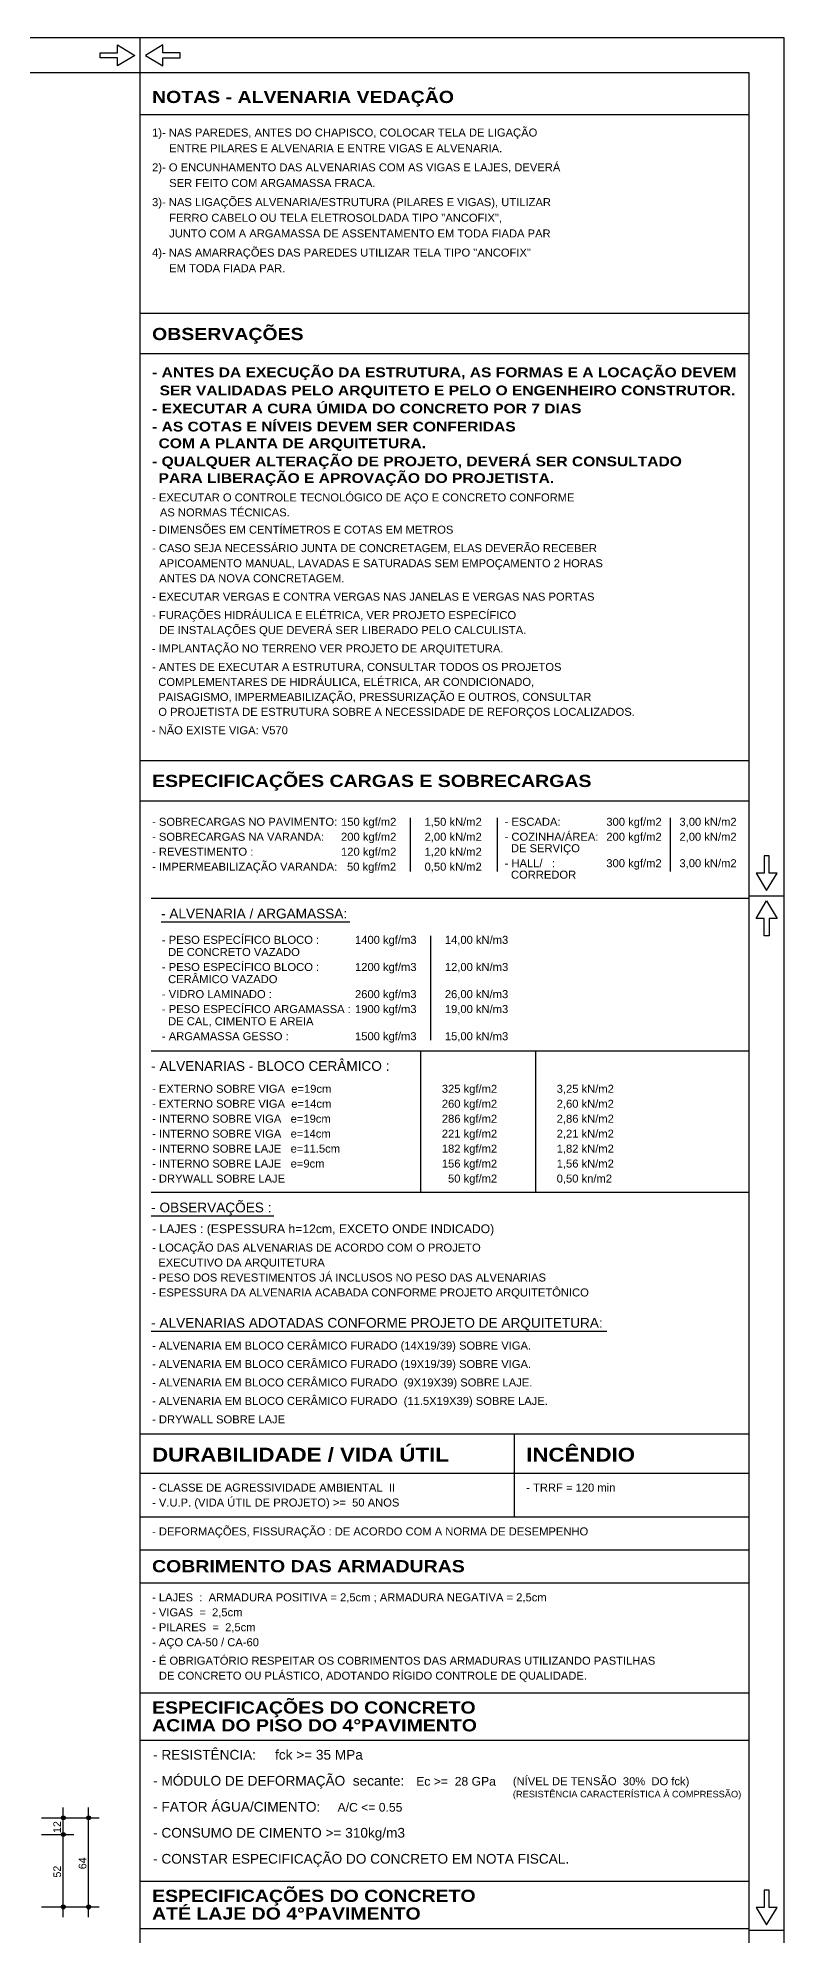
# Model space of a CAD drawing. Extents: x 0 to 7795, y 0 to 4205.
# Drawn here: x 6723 to 7795, y 1479 to 4205 of the extents above; entities that cross this region are included whole.
import ezdxf

# ---------------------------------------------------------------- set-up
doc = ezdxf.new("R2010")
doc.units = 0
doc.header["$MEASUREMENT"] = 0
for name, color, linetype in [('MTH-179', 1, 'CONTINUOUS'), ('MTH-18', 1, 'CONTINUOUS'), ('MTH-226', 6, 'CONTINUOUS'), ('MTH-230', 1, 'CONTINUOUS'), ('MTH-COTAS7', 31, 'CONTINUOUS'), ('MTH-MARGEM', 5, 'CONTINUOUS'), ('MTH-SIMB_COTA', 3, 'CONTINUOUS'), ('MTH-TXT-NEGRITO', 5, 'CONTINUOUS'), ('MTH-TXT-NOTAS', 3, 'CONTINUOUS'), ('MTH-TXT2', 5, 'CONTINUOUS')]:
    doc.layers.add(name, color=color, linetype=linetype)
doc.styles.add('TQS_ARIAL', font='arial.ttf')
doc.styles.add('TQS_ARIAL_BLACK', font='ariblk.ttf')

msp = doc.modelspace()

# ---------------------------------------------------------------- linework, layer by layer
at = {"layer": 'MTH-179', "linetype": 'Continuous'}
for p, q in [((7795.004008, 4204.998269), (0.004008, 4204.998269)), ((6870.004008, 4154.998269), (6870.004008, 4204.998269)), ((7795.004008, -0.002219), (7795.004008, 4204.998269)), ((7745.004008, 2972.497781), (7795.004008, 2972.497781)), ((7745.004008, 1486.247781), (7795.004008, 1486.247781))]:
    msp.add_line(p, q, dxfattribs=at)
for points in [[(6862.503275, 4179.998269), (6837.503275, 4164.998269), (6837.503275, 4176.248269), (6812.503275, 4176.248269), (6812.503275, 4183.748269), (6837.503275, 4183.748269), (6837.503275, 4194.998269), (6862.503275, 4179.998269)], [(6877.503275, 4179.998269), (6902.503275, 4164.998269), (6902.503275, 4176.248269), (6927.503275, 4176.248269), (6927.503275, 4183.748269), (6902.503275, 4183.748269), (6902.503275, 4194.998269), (6877.503275, 4179.998269)], [(7770.004008, 2979.997781), (7785.004008, 3004.997781), (7773.754008, 3004.997781), (7773.754008, 3029.997781), (7766.254008, 3029.997781), (7766.254008, 3004.997781), (7755.004008, 3004.997781), (7770.004008, 2979.997781)], [(7770.004008, 2964.997781), (7785.004008, 2939.997781), (7773.754008, 2939.997781), (7773.754008, 2914.997781), (7766.254008, 2914.997781), (7766.254008, 2939.997781), (7755.004008, 2939.997781), (7770.004008, 2964.997781)], [(7770.004008, 1493.747781), (7785.004008, 1518.747781), (7773.754008, 1518.747781), (7773.754008, 1543.747781), (7766.254008, 1543.747781), (7766.254008, 1518.747781), (7755.004008, 1518.747781), (7770.004008, 1493.747781)]]:
    msp.add_lwpolyline(points, dxfattribs=at)
at = {"layer": 'MTH-18', "linetype": 'Continuous'}
for p, q in [((6870.004104, 4094.998269), (7745.004104, 4094.998269)), ((6870.004104, 3751.559235), (7745.004104, 3751.559235)), ((6870.004003, 2142.929432), (7745.004003, 2142.929432)), ((6870.004003, 1985.437717), (7745.004003, 1985.437717)), ((6870.00393, 1759.377053), (7745.00393, 1759.377053)), ((6870.00393, 1488.841496), (7745.00393, 1488.841496))]:
    msp.add_line(p, q, dxfattribs=at)
at = {"layer": 'MTH-226', "linetype": 'Continuous'}
for p, q in [((7745.004104, 4154.998269), (6870.004104, 4154.998269)), ((6870.004104, 3809.559235), (7745.004104, 3809.559235)), ((6870.004104, 3809.559235), (7745.004104, 3809.559235)), ((6870.004104, 3167.051963), (7745.004104, 3167.051963)), ((6870.004003, 2199.429432), (7745.004003, 2199.429432)), ((7407.504031, 2199.429432), (7407.504031, 2079.929432)), ((6870.003976, 2079.929432), (7745.003976, 2079.929432)), ((6870.004003, 2032.937717), (7745.004003, 2032.937717)), ((6870.004003, 1827.377053), (7745.004003, 1827.377053)), ((6870.004003, 1556.841496), (7745.004003, 1556.841496))]:
    msp.add_line(p, q, dxfattribs=at)
at = {"layer": 'MTH-230', "linetype": 'Continuous'}
for p, q in [((6870.004003, 49.997781), (6870.004003, 4154.998269)), ((6870.004104, 3109.051963), (7745.004104, 3109.051963)), ((7258.573013, 3007.185481), (7258.573013, 3084.52387)), ((7383.573013, 3007.185481), (7383.573013, 3084.52387)), ((7631.709838, 3007.185481), (7631.709838, 3084.52387)), ((6885.845301, 2968.913371), (7745.004031, 2968.913371)), ((6900.004039, 2934.913371), (7171.024385, 2934.913371)), ((7287.731752, 2764.913371), (7287.731752, 2914.913371)), ((6885.845301, 2749.913371), (7745.004031, 2749.913371)), ((7273.384502, 2546.612698), (7273.384502, 2749.913371)), ((7438.384502, 2546.612698), (7438.384502, 2749.913371)), ((6885.845301, 2546.612698), (7745.004031, 2546.612698)), ((6885.845301, 2512.612698), (7061.859346, 2512.612698)), ((6885.845301, 2346.929432), (7540.644497, 2346.929432))]:
    msp.add_line(p, q, dxfattribs=at)
at = {"layer": 'MTH-COTAS7', "linetype": 'Continuous'}
for p, q in [((6728.168098, 1647.706644), (6810.967319, 1647.706644)), ((6728.168098, 1647.706644), (6774.57909, 1647.706644)), ((6759.57909, 1608.706644), (6759.57909, 1662.706644)), ((6759.57909, 1504.706644), (6759.57909, 1638.706644)), ((6795.967319, 1504.706644), (6795.967319, 1662.706644)), ((6728.168098, 1623.706644), (6774.57909, 1623.706644)), ((6728.168098, 1623.706644), (6774.57909, 1623.706644)), ((6728.168098, 1519.706644), (6810.967319, 1519.706644)), ((6728.168098, 1519.706644), (6774.57909, 1519.706644))]:
    msp.add_line(p, q, dxfattribs=at)
at = {"layer": 'MTH-MARGEM', "linetype": 'Continuous'}
for p, q in [((7745.004008, 4154.998269), (175.004008, 4154.998269)), ((7745.004008, 49.997735), (7745.004008, 4154.998269))]:
    msp.add_line(p, q, dxfattribs=at)
at = {"layer": 'MTH-SIMB_COTA', "linetype": 'Continuous'}
for centre, radius in [((6759.57909, 1647.706644), 2.8), ((6759.57909, 1647.706644), 1.4), ((6795.967319, 1647.706644), 2.8), ((6795.967319, 1647.706644), 1.4), ((6759.57909, 1623.706644), 2.8), ((6759.57909, 1623.706644), 2.8), ((6759.57909, 1623.706644), 1.4), ((6759.57909, 1623.706644), 1.4), ((6759.57909, 1519.706644), 2.8), ((6759.57909, 1519.706644), 1.4), ((6795.967319, 1519.706644), 2.8), ((6795.967319, 1519.706644), 1.4)]:
    msp.add_circle(centre, radius, dxfattribs=at)

# ---------------------------------------------------------------- texts
at = {"layer": 'MTH-COTAS7', "linetype": 'Continuous', "style": 'TQS_ARIAL'}
for s, p in [('12', (6756.27909, 1625.806644)), ('64', (6792.667319, 1573.806644)), ('52', (6756.27909, 1561.806644))]:
    msp.add_text(s, height=11, rotation=90, dxfattribs=at).set_placement(p)
at = {"layer": 'MTH-TXT-NEGRITO', "linetype": 'Continuous', "style": 'TQS_ARIAL_BLACK'}
for s, height, p in [('NOTAS - ALVENARIA VEDAÇÃO', 17.5, (6887.113581, 4111.498269)), ('OBSERVAÇÕES', 17.5, (6887.113581, 3770.864771)), ('- ANTES DA EXECUÇÃO DA ESTRUTURA, AS FORMAS E A LOCAÇÃO DEVEM', 14, (6887.113464, 3717.559235)), ('- EXECUTAR A CURA ÚMIDA DO CONCRETO POR 7 DIAS', 14, (6887.113464, 3665.559235)), ('SER VALIDADAS PELO ARQUITETO E PELO O ENGENHEIRO CONSTRUTOR.', 14, (6897.928165, 3691.559235)), ('- AS COTAS E NÍVEIS DEVEM SER CONFERIDAS', 14, (6887.113464, 3639.559235)), ('COM A PLANTA DE ARQUITETURA.', 14, (6896.406719, 3615.559235)), ('- QUALQUER ALTERAÇÃO DE PROJETO, DEVERÁ SER CONSULTADO', 14, (6887.113464, 3589.559235)), ('PARA LIBERAÇÃO E APROVAÇÃO DO PROJETISTA.', 14, (6896.406719, 3565.559235)), ('ESPECIFICAÇÕES CARGAS E SOBRECARGAS', 17.5, (6887.113581, 3128.741719)), ('DURABILIDADE / VIDA ÚTIL', 20, (6887.113581, 2159.429432)), ('INCÊNDIO', 20, (7424.613608, 2159.429432)), ('COBRIMENTO DAS ARMADURAS', 17.5, (6887.113581, 2000.437717)), ('ESPECIFICAÇÕES DO CONCRETO', 17.5, (6887.113553, 1797.377053)), ('ACIMA DO PISO DO 4%%dPAVIMENTO', 17.5, (6887.113553, 1771.877053)), ('ESPECIFICAÇÕES DO CONCRETO', 17.5, (6887.113553, 1526.841496)), ('ATÉ LAJE DO 4%%dPAVIMENTO', 17.5, (6887.113553, 1501.341496))]:
    msp.add_text(s, height=height, dxfattribs=at).set_placement(p)
at = {"layer": 'MTH-TXT-NOTAS', "linetype": 'Continuous', "style": 'TQS_ARIAL'}
for s, height, p in [('1)- NAS PAREDES, ANTES DO CHAPISCO, COLOCAR TELA DE LIGAÇÃO', 11.5, (6887.113479, 4063.340446)), ('ENTRE PILARES E ALVENARIA E ENTRE VIGAS E ALVENARIA.', 11.5, (6911.644352, 4040.840446)), ('2)- O ENCUNHAMENTO DAS ALVENARIAS COM AS VIGAS E LAJES, DEVERÁ', 11.5, (6887.113479, 4013.340446)), ('SER FEITO COM ARGAMASSA FRACA.', 11.5, (6911.644352, 3990.840446)), ('3)- NAS LIGAÇÕES ALVENARIA/ESTRUTURA (PILARES E VIGAS), UTILIZAR', 11.5, (6887.113479, 3963.340446)), ('FERRO CABELO OU TELA ELETROSOLDADA TIPO "ANCOFIX", ', 11.5, (6911.644352, 3940.840446)), ('JUNTO COM A ARGAMASSA DE ASSENTAMENTO EM TODA FIADA PAR', 11.5, (6911.644352, 3918.340446)), ('4)- NAS AMARRAÇÕES DAS PAREDES UTILIZAR TELA TIPO "ANCOFIX" ', 11.5, (6887.113479, 3890.840446)), ('EM TODA FIADA PAR.', 11.5, (6911.644352, 3868.340446)), ('- EXECUTAR O CONTROLE TECNOLÓGICO DE AÇO E CONCRETO CONFORME', 11.5, (6887.113464, 3539.059235)), ('AS NORMAS TÉCNICAS.', 11.5, (6898.350739, 3517.559235)), ('- DIMENSÕES EM CENTÍMETROS E COTAS EM METROS', 11.5, (6887.113464, 3492.725901)), ('- CASO SEJA NECESSÁRIO JUNTA DE CONCRETAGEM, ELAS DEVERÃO RECEBER', 11.5, (6887.113464, 3466.225901)), ('APICOAMENTO MANUAL, LAVADAS E SATURADAS SEM EMPOÇAMENTO 2 HORAS', 11.5, (6897.388829, 3444.503675)), ('ANTES DA NOVA CONCRETAGEM.', 11.5, (6897.388829, 3423.003675)), ('- EXECUTAR VERGAS E CONTRA VERGAS NAS JANELAS E VERGAS NAS PORTAS', 11.500002, (6887.113464, 3396.503673)), ('- FURAÇÕES HIDRÁULICA E ELÉTRICA, VER PROJETO ESPECÍFICO', 11.500002, (6887.113464, 3370.003671)), ('DE INSTALAÇÕES QUE DEVERÁ SER LIBERADO PELO CALCULISTA.', 11.500002, (6897.113464, 3348.503669)), ('- IMPLANTAÇÃO NO TERRENO VER PROJETO DE ARQUITETURA.', 11.5, (6886.722061, 3322.003669)), ('- ANTES DE EXECUTAR A ESTRUTURA, CONSULTAR TODOS OS PROJETOS', 11.5, (6887.113464, 3295.503669)), ('  COMPLEMENTARES DE HIDRÁULICA, ELÉTRICA, AR CONDICIONADO,', 11.5, (6887.113464, 3274.003669)), ('  PAISAGISMO, IMPERMEABILIZAÇÃO, PRESSURIZAÇÃO E OUTROS, CONSULTAR', 11.5, (6887.113464, 3252.503669)), ('- NÃO EXISTE VIGA: V570', 11.5, (6886.722061, 3204.503669)), ('  O PROJETISTA DE ESTRUTURA SOBRE A NECESSIDADE DE REFORÇOS LOCALIZADOS.', 11.5, (6887.113464, 3231.003669)), ('- SOBRECARGAS NO PAVIMENTO:', 11.5, (6887.113479, 3073.02387)), ('150 kgf/m2', 11.5, (7158.573013, 3073.02387)), ('1,50 kN/m2', 11.5, (7278.573013, 3073.02387)), ('- ESCADA:', 11.5, (7393.573013, 3073.02387)), ('300 kgf/m2', 11.5, (7539.709838, 3073.02387)), ('3,00 kN/m2', 11.5, (7644.709838, 3073.02387)), ('- SOBRECARGAS NA VARANDA:', 11.5, (6887.113479, 3051.52387)), ('200 kgf/m2', 11.5, (7158.573013, 3051.52387)), ('2,00 kN/m2', 11.5, (7278.573013, 3051.52387)), ('- COZINHA/ÁREA:', 11.5, (7393.573013, 3051.52387)), ('200 kgf/m2', 11.5, (7539.709838, 3051.52387)), ('2,00 kN/m2', 11.5, (7644.709838, 3051.52387)), ('- REVESTIMENTO :', 11.5, (6887.113479, 3030.02387)), ('120 kgf/m2', 11.5, (7158.573013, 3030.02387)), ('1,20 kN/m2', 11.5, (7278.573013, 3030.02387)), ('- HALL/   :', 11.5, (7393.573013, 3013.52387)), ('DE SERVIÇO', 11.5, (7402.674665, 3035.02387)), ('300 kgf/m2', 11.5, (7539.709838, 3013.52387)), ('3,00 kN/m2', 11.5, (7644.709838, 3013.52387)), ('- IMPERMEABILIZAÇÃO VARANDA:', 11.5, (6887.113479, 3008.52387)), ('  50 kgf/m2', 11.5, (7158.268533, 3008.52387)), ('0,50 kN/m2', 11.5, (7278.573013, 3008.52387)), ('CORREDOR', 11.5, (7402.674665, 2997.02387)), ('- PESO ESPECÍFICO BLOCO :', 11.5, (6901.272218, 2903.413371)), ('DE CONCRETO VAZADO', 11.5, (6910.168081, 2885.913371)), ('1400 kgf/m3', 11.5, (7178.662019, 2903.413371)), ('14,00 kN/m3', 11.5, (7307.731752, 2903.413371)), ('- PESO ESPECÍFICO BLOCO :', 11.5, (6901.272218, 2864.413371)), ('1200 kgf/m3', 11.5, (7178.662019, 2864.413371)), ('12,00 kN/m3', 11.5, (7307.731752, 2864.413371)), ('- VIDRO LAMINADO :', 11.5, (6901.272218, 2825.413371)), ('CERÂMICO VAZADO', 11.5, (6910.168081, 2846.913371)), ('2600 kgf/m3', 11.5, (7178.662019, 2825.413371)), ('26,00 kN/m3', 11.5, (7307.731752, 2825.413371)), ('- PESO ESPECÍFICO ARGAMASSA :', 11.5, (6901.272218, 2803.913371)), ('1900 kgf/m3', 11.5, (7178.662019, 2803.913371)), ('19,00 kN/m3', 11.5, (7307.731752, 2803.913371)), ('DE CAL, CIMENTO E AREIA', 11.5, (6910.168081, 2786.413371)), ('- ARGAMASSA GESSO :', 11.5, (6901.272218, 2764.913371)), ('1500 kgf/m3', 11.5, (7178.662019, 2764.913371)), ('15,00 kN/m3', 11.5, (7307.731752, 2764.913371)), ('- EXTERNO SOBRE VIGA  e=19cm', 11.5, (6887.113479, 2689.413371)), ('325 kgf/m2', 11.5, (7303.384502, 2689.413371)), ('3,25 kN/m2', 11.5, (7468.384502, 2689.413371)), ('- EXTERNO SOBRE VIGA  e=14cm', 11.5, (6887.113479, 2667.913371)), ('260 kgf/m2', 11.5, (7303.384502, 2667.913371)), ('2,60 kN/m2', 11.5, (7468.384502, 2667.913371)), ('- INTERNO SOBRE VIGA   e=19cm', 11.5, (6887.113479, 2646.413371)), ('286 kgf/m2', 11.5, (7303.384502, 2646.413371)), ('2,86 kN/m2', 11.5, (7468.384502, 2646.413371)), ('- INTERNO SOBRE VIGA   e=14cm', 11.5, (6887.113479, 2624.913371)), ('221 kgf/m2', 11.5, (7303.384502, 2624.913371)), ('2,21 kN/m2', 11.5, (7468.384502, 2624.913371)), ('- INTERNO SOBRE LAJE   e=11.5cm', 11.5, (6887.113479, 2603.413371)), ('- INTERNO SOBRE LAJE   e=9cm', 11.5, (6887.113479, 2581.913371)), ('182 kgf/m2', 11.5, (7303.384502, 2603.413371)), ('156 kgf/m2', 11.5, (7303.384502, 2581.913371)), ('1,82 kN/m2', 11.5, (7468.384502, 2603.413371)), ('1,56 kN/m2', 11.5, (7468.384502, 2581.913371)), ('- DRYWALL SOBRE LAJE', 11.5, (6887.113479, 2560.413371)), ('  50 kgf/m2', 11.5, (7303.384502, 2560.413371)), ('0,50 kn/m2', 11.5, (7468.384502, 2560.413371)), ('- LOCAÇÃO DAS ALVENARIAS DE ACORDO COM O PROJETO', 11.5, (6887.113479, 2461.248019)), ('- PESO DOS REVESTIMENTOS JÁ INCLUSOS NO PESO DAS ALVENARIAS', 11.5, (6887.113479, 2418.248019)), ('  EXECUTIVO DA ARQUITETURA', 11.5, (6887.113479, 2439.748019)), ('- ESPESSURA DA ALVENARIA ACABADA CONFORME PROJETO ARQUITETÔNICO', 11.5, (6887.113479, 2396.748019)), ('- ALVENARIA EM BLOCO CERÂMICO FURADO (14X19/39) SOBRE VIGA.', 11.5, (6887.113479, 2320.429432)), ('- ALVENARIA EM BLOCO CERÂMICO FURADO (19X19/39) SOBRE VIGA.', 11.5, (6887.113479, 2293.929432)), ('- ALVENARIA EM BLOCO CERÂMICO FURADO  (9X19X39) SOBRE LAJE.', 11.5, (6887.113479, 2267.429432)), ('- ALVENARIA EM BLOCO CERÂMICO FURADO  (11.5X19X39) SOBRE LAJE.', 11.5, (6887.113479, 2240.929432)), ('- DRYWALL SOBRE LAJE', 11.5, (6887.113479, 2214.429432)), ('- CLASSE DE AGRESSIVIDADE AMBIENTAL  II', 11.5, (6887.113378, 2116.429432)), ('- TRRF = 120 min', 11.5, (7424.613378, 2116.429432)), ('- V.U.P. (VIDA ÚTIL DE PROJETO) >=  50 ANOS ', 11.5, (6887.113378, 2094.929432)), ('- DEFORMAÇÕES, FISSURAÇÃO : DE ACORDO COM A NORMA DE DESEMPENHO', 11.5, (6887.113351, 2053.429432)), ('- LAJES  :  ARMADURA POSITIVA = 2,5cm ; ARMADURA NEGATIVA = 2,5cm ', 11.5, (6887.113378, 1958.710497)), ('- VIGAS  =  2,5cm', 11.5, (6887.113378, 1937.210497)), ('- PILARES  =  2,5cm', 11.5, (6887.113378, 1915.710497)), ('- AÇO CA-50 / CA-60', 11.5, (6887.113378, 1894.210497)), ('- É OBRIGATÓRIO RESPEITAR OS COBRIMENTOS DAS ARMADURAS UTILIZANDO PASTILHAS', 11.5, (6887.113378, 1867.710497)), ('DE CONCRETO OU PLÁSTICO, ADOTANDO RÍGIDO CONTROLE DE QUALIDADE.', 11.5, (6896.900855, 1846.210497)), ('fck >= 35 MPa ', 14, (7063.807781, 1731.275805)), ('- MÓDULO DE DEFORMAÇÃO  secante:', 14, (6888.625327, 1693.904606)), ('Ec >=  28 GPa', 12.5, (7266.528861, 1693.905196)), ('(NÍVEL DE TENSÃO  30%  DO fck)', 11.5, (7405.425794, 1694.480267)), ('A/C <= 0.55', 12.5, (7153.599142, 1656.534301)), ('(RESISTÊNCIA CARACTERÍSTICA À COMPRESSÃO)', 9.5, (7405.425794, 1676.980267)), ('- CONSUMO DE CIMENTO >= 310kg/m3', 14, (6888.6254, 1619.162906)), ('- CONSTAR ESPECIFICAÇÃO DO CONCRETO EM NOTA FISCAL.', 14, (6888.6254, 1581.792057))]:
    msp.add_text(s, height=height, dxfattribs=at).set_placement(p)
for s, p in [('- RESISTÊNCIA:', (6888.625253, 1731.275425)), ('- FATOR ÁGUA/CIMENTO:', (6888.6254, 1656.533756))]:
    msp.add_text(s, height=14, rotation=0.000113, dxfattribs=at).set_placement(p)
at = {"layer": 'MTH-TXT2', "linetype": 'Continuous', "style": 'TQS_ARIAL'}
for s, height, p in [('- ALVENARIA / ARGAMASSA:', 14, (6900.004039, 2939.913371)), ('- ALVENARIAS - BLOCO CERÂMICO :', 14, (6885.845301, 2720.913371)), ('- OBSERVAÇÕES :', 14, (6885.845301, 2517.612698)), ('- LAJES : (ESPESSURA h=12cm, EXCETO ONDE INDICADO)', 12.5, (6887.113479, 2487.748019)), ('- ALVENARIAS ADOTADAS CONFORME PROJETO DE ARQUITETURA:', 14, (6885.845301, 2351.929432))]:
    msp.add_text(s, height=height, dxfattribs=at).set_placement(p)

doc.saveas('drawing.dxf')
